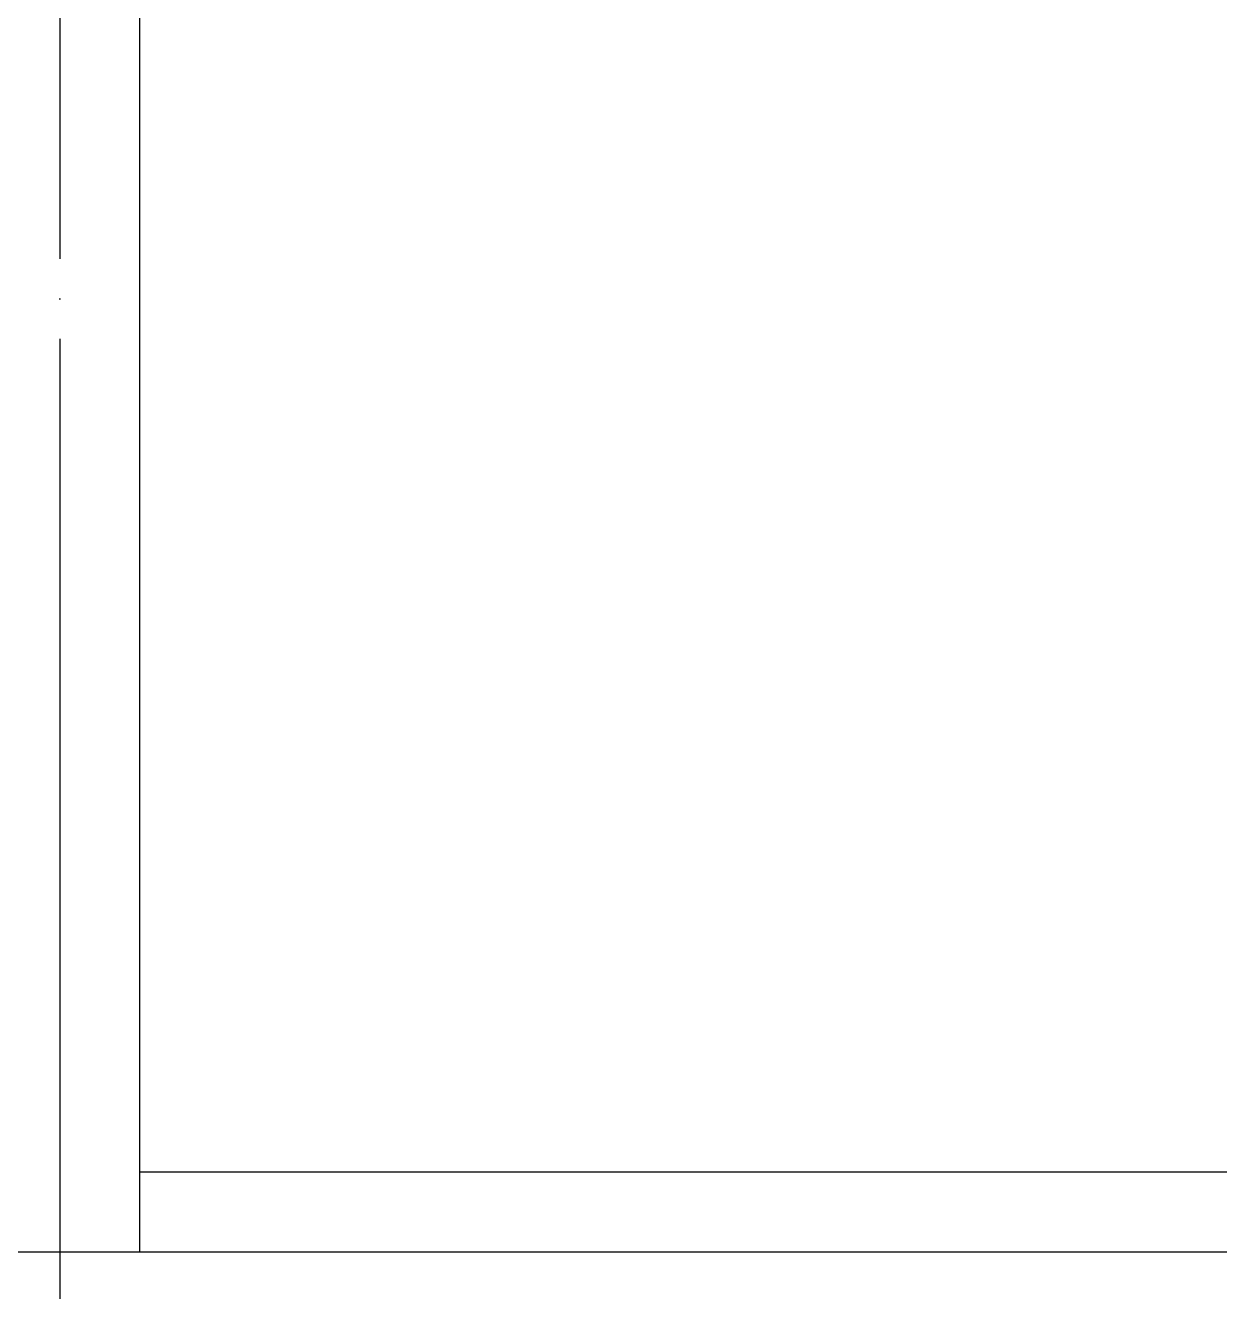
# Model space of a CAD drawing. Header units: millimetres. Extents: x 0 to 356400, y 0 to 68257.
# Drawn here: x 331824 to 334063, y 50464 to 52838 of the extents above; entities that cross this region are included whole.
import ezdxf

# ---------------------------------------------------------------- set-up
doc = ezdxf.new("R2010")
doc.units = ezdxf.units.MM
doc.header["$LTSCALE"] = 75
doc.linetypes.add('CEN', pattern=[62, 60, -1, 0, -1])
for name, color, linetype in [('A-CEN', 1, 'CEN'), ('주단면도-1$0$A-FIN-TYP1', 6, 'Continuous'), ('주단면도-1$0$A-ST-CONC', 2, 'Continuous')]:
    doc.layers.add(name, color=color, linetype=linetype)

msp = doc.modelspace()

# ---------------------------------------------------------------- linework, layer by layer
at = {"layer": 'A-CEN'}
for p, q in [((331888.3, 56900), (331888.3, 8250)), ((325175, 50538.6), (343075, 50538.6))]:
    msp.add_line(p, q, dxfattribs=at)
at = {"layer": '주단면도-1$0$A-FIN-TYP1'}
msp.add_line((332038.3, 50688.6), (337788.3, 50688.6), dxfattribs=at)
at = {"layer": '주단면도-1$0$A-ST-CONC'}
for q in [(332038.3, 53938.6), (337788.3, 50538.6)]:
    msp.add_line((332038.3, 50538.6), q, dxfattribs=at)

doc.saveas('drawing.dxf')
